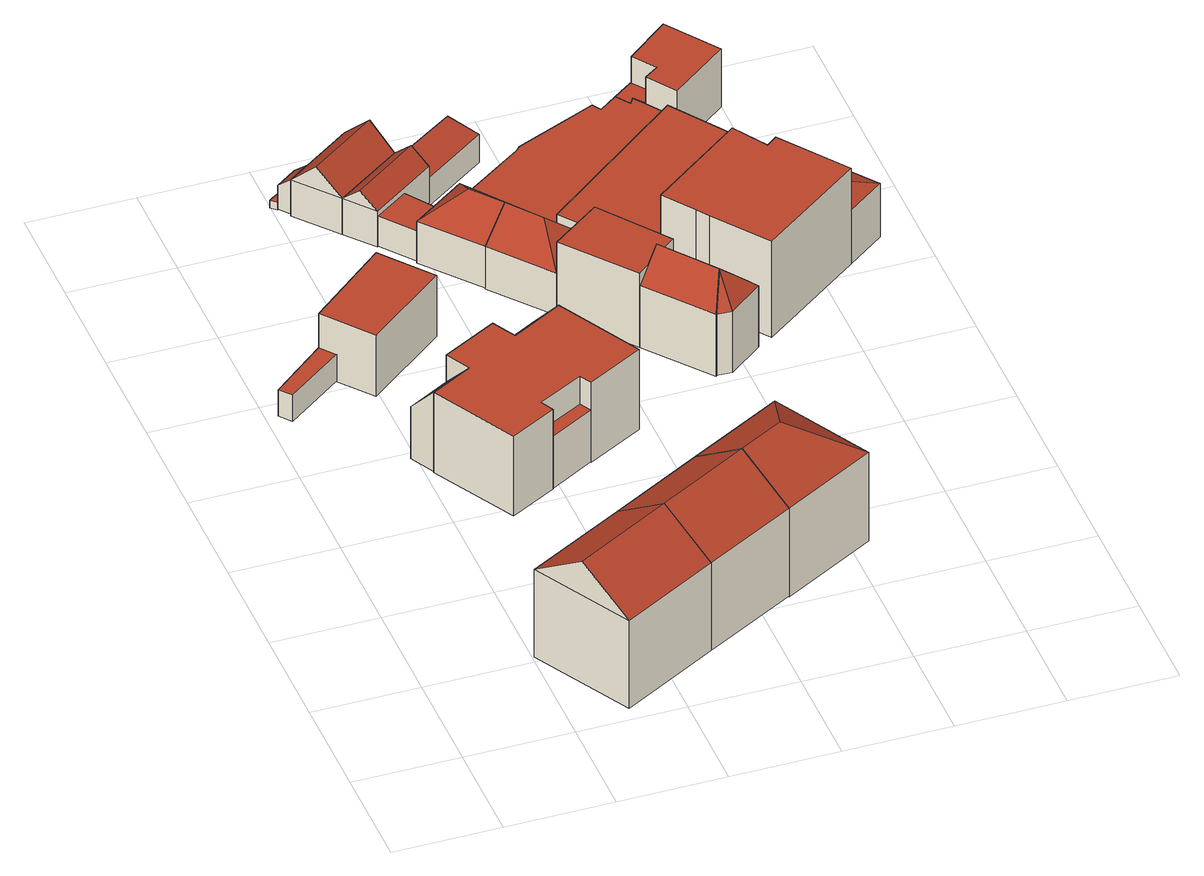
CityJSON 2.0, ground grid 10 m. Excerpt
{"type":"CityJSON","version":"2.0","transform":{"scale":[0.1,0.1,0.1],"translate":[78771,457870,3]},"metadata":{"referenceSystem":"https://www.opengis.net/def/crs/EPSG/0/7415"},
"CityObjects":{
"building1":{"type":"Building","attributes":{"roofType":"1030","RelativeEavesHeight":9.28,"RelativeRidgeHeight":12.92,"AbsoluteEavesHeight":13.55,"AbsoluteRidgeHeight":17.19},"geometry":[{"type":"Solid","lod":"2","boundaries":[[[[0,1,2,3]],[[1,4,5,2]],[[4,6,7,5]],[[6,0,3,7]],[[4,1,8]],[[0,6,9]],[[1,0,9,8]],[[6,4,8,9]],[[3,2,5,7]]]],"semantics":{"surfaces":[{"type":"WallSurface"},{"type":"RoofSurface","Direction":151.25,"Slope":55.3},{"type":"RoofSurface","Direction":331.37,"Slope":55.3},{"type":"GroundSurface"}],"values":[[0,0,0,0,0,0,1,2,3]]}}]},
"building2":{"type":"Building","children":["building2-1","building2-2"]},
"building2-1":{"type":"BuildingPart","attributes":{"roofType":"1000","RelativeEavesHeight":6.46,"RelativeRidgeHeight":6.46,"AbsoluteEavesHeight":10.78,"AbsoluteRidgeHeight":10.78},"parents":["building2"],"geometry":[{"type":"Solid","lod":"2","boundaries":[[[[10,11,12,13]],[[11,14,15,12]],[[14,16,17,15]],[[16,10,13,17]],[[16,14,11,10]],[[13,12,15,17]]]],"semantics":{"surfaces":[{"type":"WallSurface"},{"type":"RoofSurface","Direction":0,"Slope":90},{"type":"GroundSurface"}],"values":[[0,0,0,0,1,2]]}}]},
"building2-2":{"type":"BuildingPart","attributes":{"roofType":"1000","RelativeEavesHeight":2.8,"RelativeRidgeHeight":2.8,"AbsoluteEavesHeight":7.15,"AbsoluteRidgeHeight":7.15},"parents":["building2"],"geometry":[{"type":"Solid","lod":"2","boundaries":[[[[18,19,20,21]],[[19,22,23,20]],[[22,24,25,23]],[[24,18,21,25]],[[24,22,19,18]],[[21,20,23,25]]]],"semantics":{"surfaces":[{"type":"WallSurface"},{"type":"RoofSurface","Direction":0,"Slope":90},{"type":"GroundSurface"}],"values":[[0,0,0,0,1,2]]}}]},
"building3":{"type":"Building","attributes":{"roofType":"1030","RelativeEavesHeight":9.3,"RelativeRidgeHeight":12.94,"AbsoluteEavesHeight":13.55,"AbsoluteRidgeHeight":17.19},"geometry":[{"type":"Solid","lod":"2","boundaries":[[[[26,0,3,27]],[[0,6,7,3]],[[6,28,29,7]],[[28,26,27,29]],[[6,0,9]],[[26,28,30]],[[0,26,30,9]],[[28,6,9,30]],[[27,3,7,29]]]],"semantics":{"surfaces":[{"type":"WallSurface"},{"type":"RoofSurface","Direction":151.25,"Slope":55.19},{"type":"RoofSurface","Direction":331.37,"Slope":55.19},{"type":"GroundSurface"}],"values":[[0,0,0,0,0,0,1,2,3]]}}]},
"building4":{"type":"Building","children":["building4-1","building4-2","building4-3","building4-4"]},
"building4-1":{"type":"BuildingPart","attributes":{"roofType":"1010","RelativeEavesHeight":7,"RelativeRidgeHeight":8.42,"AbsoluteEavesHeight":11.27,"AbsoluteRidgeHeight":12.69},"parents":["building4"],"geometry":[{"type":"Solid","lod":"2","boundaries":[[[[31,32,33,34]],[[32,35,36,33]],[[35,37,38,36]],[[37,31,34,38]],[[37,35,32,31]],[[34,33,36,38]]]],"semantics":{"surfaces":[{"type":"WallSurface"},{"type":"RoofSurface","Direction":331.75,"Slope":42.17},{"type":"GroundSurface"}],"values":[[0,0,0,0,1,2]]}}]},
"building4-2":{"type":"BuildingPart","attributes":{"roofType":"1010","RelativeEavesHeight":6.94,"RelativeRidgeHeight":8.36,"AbsoluteEavesHeight":11.27,"AbsoluteRidgeHeight":12.69},"parents":["building4"],"geometry":[{"type":"Solid","lod":"2","boundaries":[[[[39,40,41,42]],[[40,43,44,41]],[[43,45,46,44]],[[45,39,42,46]],[[45,43,40,39]],[[42,41,44,46]]]],"semantics":{"surfaces":[{"type":"WallSurface"},{"type":"RoofSurface","Direction":331.55,"Slope":41.96},{"type":"GroundSurface"}],"values":[[0,0,0,0,1,2]]}}]},
"building4-3":{"type":"BuildingPart","attributes":{"roofType":"1000","RelativeEavesHeight":8.49,"RelativeRidgeHeight":8.49,"AbsoluteEavesHeight":12.69,"AbsoluteRidgeHeight":12.69},"parents":["building4"],"geometry":[{"type":"Solid","lod":"2","boundaries":[[[[47,48,49,50]],[[48,51,52,49]],[[51,53,54,52]],[[53,55,56,54]],[[55,57,58,56]],[[57,40,59,58]],[[40,39,60,59]],[[39,61,62,60]],[[61,63,64,62]],[[63,31,65,64]],[[31,37,66,65]],[[37,47,50,66]],[[37,31,63,61,39,40,57,55,53,51,48,47]],[[50,49,52,54,56,58,59,60,62,64,65,66]]]],"semantics":{"surfaces":[{"type":"WallSurface"},{"type":"RoofSurface","Direction":97.12,"Slope":90},{"type":"GroundSurface"}],"values":[[0,0,0,0,0,0,0,0,0,0,0,0,1,2]]}}]},
"building4-4":{"type":"BuildingPart","attributes":{"roofType":"1000","RelativeEavesHeight":5.49,"RelativeRidgeHeight":5.49,"AbsoluteEavesHeight":9.79,"AbsoluteRidgeHeight":9.79},"parents":["building4"],"geometry":[{"type":"Solid","lod":"2","boundaries":[[[[67,68,69,70]],[[68,71,72,69]],[[71,73,74,72]],[[73,67,70,74]],[[73,71,68,67]],[[70,69,72,74]]]],"semantics":{"surfaces":[{"type":"WallSurface"},{"type":"RoofSurface","Direction":0,"Slope":90},{"type":"GroundSurface"}],"values":[[0,0,0,0,1,2]]}}]},
"building5":{"type":"Building","attributes":{"roofType":"1130","RelativeEavesHeight":9.34,"RelativeRidgeHeight":12.98,"AbsoluteEavesHeight":13.55,"AbsoluteRidgeHeight":17.19},"geometry":[{"type":"Solid","lod":"2","boundaries":[[[[28,75,76,77]],[[75,78,79,76]],[[78,26,80,79]],[[26,28,77,80]],[[78,75,81]],[[28,26,30]],[[75,28,30,81]],[[26,78,81,30]],[[77,76,79,80]]]],"semantics":{"surfaces":[{"type":"WallSurface"},{"type":"RoofSurface","Direction":61.41,"Slope":55.4},{"type":"RoofSurface","Direction":331.34,"Slope":55.06},{"type":"RoofSurface","Direction":151.17,"Slope":55.15},{"type":"GroundSurface"}],"values":[[0,0,0,0,1,0,2,3,4]]}}]},
"building6":{"type":"Building","children":["building6-1","building6-2","building6-3","building6-4","building6-5"]},
"building6-1":{"type":"BuildingPart","attributes":{"roofType":"1030","RelativeEavesHeight":3.84,"RelativeRidgeHeight":5.34,"AbsoluteEavesHeight":8.04,"AbsoluteRidgeHeight":9.54},"parents":["building6"],"geometry":[{"type":"Solid","lod":"2","boundaries":[[[[82,83,84,85]],[[83,86,87,84]],[[86,88,89,87]],[[88,82,85,89]],[[86,83,90]],[[82,88,91]],[[83,82,91,90]],[[88,86,90,91]],[[85,84,87,89]]]],"semantics":{"surfaces":[{"type":"WallSurface"},{"type":"RoofSurface","Direction":325.75,"Slope":48.49},{"type":"RoofSurface","Direction":145.62,"Slope":48.5},{"type":"GroundSurface"}],"values":[[0,0,0,0,0,0,1,2,3]]}}]},
"building6-2":{"type":"BuildingPart","attributes":{"roofType":"1030","RelativeEavesHeight":3.84,"RelativeRidgeHeight":6.24,"AbsoluteEavesHeight":8.04,"AbsoluteRidgeHeight":10.44},"parents":["building6"],"geometry":[{"type":"Solid","lod":"2","boundaries":[[[[92,93,94,95]],[[93,83,84,94]],[[83,82,85,84]],[[82,92,95,85]],[[83,93,96]],[[92,82,97]],[[93,92,97,96]],[[82,83,96,97]],[[95,94,84,85]]]],"semantics":{"surfaces":[{"type":"WallSurface"},{"type":"RoofSurface","Direction":324.95,"Slope":46.11},{"type":"RoofSurface","Direction":145.52,"Slope":46.09},{"type":"GroundSurface"}],"values":[[0,0,0,0,0,0,1,2,3]]}}]},
"building6-3":{"type":"BuildingPart","attributes":{"roofType":"1000","RelativeEavesHeight":0.885,"RelativeRidgeHeight":0.885,"AbsoluteEavesHeight":5.14,"AbsoluteRidgeHeight":5.14},"parents":["building6"],"geometry":[{"type":"Solid","lod":"2","boundaries":[[[[98,99,100,101]],[[99,102,103,100]],[[102,104,105,103]],[[104,106,107,105]],[[106,108,109,107]],[[108,110,111,109]],[[110,98,101,111]],[[110,108,106,104,102,99,98]],[[101,100,103,105,107,109,111]]]],"semantics":{"surfaces":[{"type":"WallSurface"},{"type":"RoofSurface","Direction":0,"Slope":90},{"type":"GroundSurface"}],"values":[[0,0,0,0,0,0,0,1,2]]}}]},
"building6-4":{"type":"BuildingPart","attributes":{"roofType":"1010","RelativeEavesHeight":3.09,"RelativeRidgeHeight":3.64,"AbsoluteEavesHeight":7.49,"AbsoluteRidgeHeight":8.04},"parents":["building6"],"geometry":[{"type":"Solid","lod":"2","boundaries":[[[[92,112,113,114]],[[112,115,116,113]],[[115,117,118,116]],[[117,92,114,118]],[[117,115,112,92]],[[114,113,116,118]]]],"semantics":{"surfaces":[{"type":"WallSurface"},{"type":"RoofSurface","Direction":324.61,"Slope":48.7},{"type":"GroundSurface"}],"values":[[0,0,0,0,1,2]]}}]},
"building6-5":{"type":"BuildingPart","attributes":{"roofType":"1010","RelativeEavesHeight":3.29,"RelativeRidgeHeight":3.6,"AbsoluteEavesHeight":7.13,"AbsoluteRidgeHeight":7.44},"parents":["building6"],"geometry":[{"type":"Solid","lod":"2","boundaries":[[[[119,120,121,122]],[[120,123,124,121]],[[123,125,126,124]],[[125,119,122,126]],[[125,123,120,119]],[[122,121,124,126]]]],"semantics":{"surfaces":[{"type":"WallSurface"},{"type":"RoofSurface","Direction":146.01,"Slope":79.02},{"type":"GroundSurface"}],"values":[[0,0,0,0,1,2]]}}]},
"building7":{"type":"Building","children":["building7-1","building7-2"]},
"building7-1":{"type":"BuildingPart","attributes":{"roofType":"1130","RelativeEavesHeight":4.38,"RelativeRidgeHeight":7.07,"AbsoluteEavesHeight":8.52,"AbsoluteRidgeHeight":11.21},"parents":["building7"],"geometry":[{"type":"Solid","lod":"2","boundaries":[[[[127,128,129,130]],[[128,131,132,129]],[[131,133,134,132]],[[133,127,130,134]],[[131,128,135]],[[127,133,136]],[[128,127,136,135]],[[133,131,135,136]],[[130,129,132,134]]]],"semantics":{"surfaces":[{"type":"WallSurface"},{"type":"RoofSurface","Direction":324.75,"Slope":47.99},{"type":"RoofSurface","Direction":231.25,"Slope":48.62},{"type":"RoofSurface","Direction":52.64,"Slope":48.65},{"type":"GroundSurface"}],"values":[[0,0,0,0,1,0,2,3,4]]}}]},
"building7-2":{"type":"BuildingPart","attributes":{"roofType":"1000","RelativeEavesHeight":3.2,"RelativeRidgeHeight":3.2,"AbsoluteEavesHeight":7.51,"AbsoluteRidgeHeight":7.51},"parents":["building7"],"geometry":[{"type":"Solid","lod":"2","boundaries":[[[[137,138,139,140]],[[138,141,142,139]],[[141,143,144,142]],[[143,137,140,144]],[[143,141,138,137]],[[140,139,142,144]]]],"semantics":{"surfaces":[{"type":"WallSurface"},{"type":"RoofSurface","Direction":0,"Slope":90},{"type":"GroundSurface"}],"values":[[0,0,0,0,1,2]]}}]},
"building8":{"type":"Building","attributes":{"roofType":"1130","RelativeEavesHeight":4.56,"RelativeRidgeHeight":7.25,"AbsoluteEavesHeight":8.52,"AbsoluteRidgeHeight":11.21},"geometry":[{"type":"Solid","lod":"2","boundaries":[[[[133,145,146,147]],[[145,148,149,146]],[[148,127,150,149]],[[127,133,147,150]],[[148,145,151]],[[133,127,136]],[[145,133,136,151]],[[127,148,151,136]],[[147,146,149,150]]]],"semantics":{"surfaces":[{"type":"WallSurface"},{"type":"RoofSurface","Direction":144.12,"Slope":48},{"type":"RoofSurface","Direction":52.6,"Slope":47.75},{"type":"RoofSurface","Direction":231.11,"Slope":47.73},{"type":"GroundSurface"}],"values":[[0,0,0,0,1,0,2,3,4]]}}]},
"building9":{"type":"Building","children":["building9-1","building9-2","building9-3"]},
"building9-1":{"type":"BuildingPart","attributes":{"roofType":"1000","RelativeEavesHeight":7.87,"RelativeRidgeHeight":7.87,"AbsoluteEavesHeight":11.78,"AbsoluteRidgeHeight":11.78},"parents":["building9"],"geometry":[{"type":"Solid","lod":"2","boundaries":[[[[152,153,154,155]],[[153,156,157,154]],[[156,158,159,157]],[[158,152,155,159]],[[158,156,153,152]],[[155,154,157,159]]]],"semantics":{"surfaces":[{"type":"WallSurface"},{"type":"RoofSurface","Direction":0,"Slope":90},{"type":"GroundSurface"}],"values":[[0,0,0,0,1,2]]}}]},
"building9-2":{"type":"BuildingPart","attributes":{"roofType":"1120","RelativeEavesHeight":6.45,"RelativeRidgeHeight":9.09,"AbsoluteEavesHeight":10.48,"AbsoluteRidgeHeight":13.12},"parents":["building9"],"geometry":[{"type":"Solid","lod":"2","boundaries":[[[[160,161,162,163]],[[161,164,165,162]],[[164,166,167,165]],[[166,160,163,167]],[[161,160,168]],[[164,161,168]],[[166,164,168]],[[160,166,168]],[[163,162,165,167]]]],"semantics":{"surfaces":[{"type":"WallSurface"},{"type":"RoofSurface","Direction":320.93,"Slope":-24.6},{"type":"RoofSurface","Direction":53.2,"Slope":44.15},{"type":"RoofSurface","Direction":142.41,"Slope":40.91},{"type":"RoofSurface","Direction":186.84,"Slope":45.86},{"type":"GroundSurface"}],"values":[[0,0,0,0,1,2,3,4,5]]}}]},
"building9-3":{"type":"BuildingPart","attributes":{"roofType":"1130","RelativeEavesHeight":6.57,"RelativeRidgeHeight":9.21,"AbsoluteEavesHeight":10.48,"AbsoluteRidgeHeight":13.12},"parents":["building9"],"geometry":[{"type":"Solid","lod":"2","boundaries":[[[[169,161,170,159]],[[161,160,171,170]],[[160,172,155,171]],[[172,169,159,155]],[[160,161,168]],[[169,172,173]],[[161,169,173,168]],[[172,160,168,173]],[[159,170,171,155]]]],"semantics":{"surfaces":[{"type":"WallSurface"},{"type":"RoofSurface","Direction":140.93,"Slope":24.6},{"type":"RoofSurface","Direction":52.58,"Slope":44.91},{"type":"RoofSurface","Direction":231.35,"Slope":45.22},{"type":"GroundSurface"}],"values":[[0,0,0,0,1,0,2,3,4]]}}]},
"building10":{"type":"Building","children":["building10-1","building10-2","building10-3"]},
"building10-1":{"type":"BuildingPart","attributes":{"roofType":"1000","RelativeEavesHeight":4.5,"RelativeRidgeHeight":4.5,"AbsoluteEavesHeight":8.02,"AbsoluteRidgeHeight":8.02},"parents":["building10"],"geometry":[{"type":"Solid","lod":"2","boundaries":[[[[174,175,176,177]],[[175,178,179,176]],[[178,180,181,179]],[[180,182,183,181]],[[182,184,185,183]],[[184,186,187,185]],[[186,188,189,187]],[[188,190,191,189]],[[190,174,177,191]],[[190,188,186,184,182,180,178,175,174]],[[177,176,179,181,183,185,187,189,191]]]],"semantics":{"surfaces":[{"type":"WallSurface"},{"type":"RoofSurface","Direction":0,"Slope":90},{"type":"GroundSurface"}],"values":[[0,0,0,0,0,0,0,0,0,1,2]]}}]},
"building10-2":{"type":"BuildingPart","attributes":{"roofType":"1000","RelativeEavesHeight":3.36,"RelativeRidgeHeight":3.36,"AbsoluteEavesHeight":6.82,"AbsoluteRidgeHeight":6.82},"parents":["building10"],"geometry":[{"type":"Solid","lod":"2","boundaries":[[[[192,193,194,195]],[[193,196,197,194]],[[196,198,199,197]],[[198,200,201,199]],[[200,202,203,201]],[[202,204,205,203]],[[204,206,207,205]],[[206,208,209,207]],[[208,210,211,209]],[[210,212,213,211]],[[212,214,215,213]],[[214,216,217,215]],[[216,218,219,217]],[[218,220,179,219]],[[220,221,176,179]],[[221,222,177,176]],[[222,223,191,177]],[[223,192,195,191]],[[223,222,221,220,218,216,214,212,210,208,206,204,202,200,198,196,193,192]],[[195,194,197,199,201,203,205,207,209,211,213,215,217,219,179,176,177,191]]]],"semantics":{"surfaces":[{"type":"WallSurface"},{"type":"RoofSurface","Direction":0,"Slope":90},{"type":"GroundSurface"}],"values":[[0,0,0,0,0,0,0,0,0,0,0,0,0,0,0,0,0,0,1,2]]}}]},
"building10-3":{"type":"BuildingPart","attributes":{"roofType":"1000","RelativeEavesHeight":10.22,"RelativeRidgeHeight":10.22,"AbsoluteEavesHeight":13.92,"AbsoluteRidgeHeight":13.92},"parents":["building10"],"geometry":[{"type":"Solid","lod":"2","boundaries":[[[[224,225,226,227]],[[225,228,229,226]],[[228,230,231,229]],[[230,232,233,231]],[[232,234,235,233]],[[234,236,237,235]],[[236,238,239,237]],[[238,224,227,239]],[[238,236,234,232,230,228,225,224]],[[227,226,229,231,233,235,237,239]]]],"semantics":{"surfaces":[{"type":"WallSurface"},{"type":"RoofSurface","Direction":0,"Slope":90},{"type":"GroundSurface"}],"values":[[0,0,0,0,0,0,0,0,1,2]]}}]},
"building11":{"type":"Building","children":["building11-1","building11-2"]},
"building11-1":{"type":"BuildingPart","attributes":{"roofType":"1000","RelativeEavesHeight":6.19,"RelativeRidgeHeight":6.19,"AbsoluteEavesHeight":9.6,"AbsoluteRidgeHeight":9.6},"parents":["building11"],"geometry":[{"type":"Solid","lod":"2","boundaries":[[[[240,241,242,243]],[[241,244,245,242]],[[244,246,247,245]],[[246,248,249,247]],[[248,250,251,249]],[[250,240,243,251]],[[250,248,246,244,241,240]],[[243,242,245,247,249,251]]]],"semantics":{"surfaces":[{"type":"WallSurface"},{"type":"RoofSurface","Direction":270,"Slope":90},{"type":"GroundSurface"}],"values":[[0,0,0,0,0,0,1,2]]}}]},
"building11-2":{"type":"BuildingPart","attributes":{"roofType":"1000","RelativeEavesHeight":3.41,"RelativeRidgeHeight":3.41,"AbsoluteEavesHeight":6.82,"AbsoluteRidgeHeight":6.82},"parents":["building11"],"geometry":[{"type":"Solid","lod":"2","boundaries":[[[[252,253,247,249]],[[253,214,254,247]],[[214,212,255,254]],[[212,210,256,255]],[[210,257,258,256]],[[257,259,251,258]],[[259,252,249,251]],[[259,257,210,212,214,253,252]],[[249,247,254,255,256,258,251]]]],"semantics":{"surfaces":[{"type":"WallSurface"},{"type":"RoofSurface","Direction":0,"Slope":90},{"type":"GroundSurface"}],"values":[[0,0,0,0,0,0,0,1,2]]}}]},
"building12":{"type":"Building","attributes":{"roofType":"1130","RelativeEavesHeight":5.75,"RelativeRidgeHeight":6.93,"AbsoluteEavesHeight":9.42,"AbsoluteRidgeHeight":10.59},"geometry":[{"type":"Solid","lod":"2","boundaries":[[[[260,261,262,226]],[[261,263,264,262]],[[263,265,229,264]],[[265,260,226,229]],[[263,261,266]],[[260,265,267]],[[261,260,267,266]],[[265,263,266,267]],[[226,262,264,229]]]],"semantics":{"surfaces":[{"type":"WallSurface"},{"type":"RoofSurface","Direction":53.22,"Slope":72.04},{"type":"RoofSurface","Direction":322.83,"Slope":72.82},{"type":"RoofSurface","Direction":144.11,"Slope":72.52},{"type":"GroundSurface"}],"values":[[0,0,0,0,1,0,2,3,4]]}}]}
},
"vertices":[
[240,54,106],[149,4,106],[149,4,13],[240,54,13],[98,96,106],[98,96,13],[190,146,106],[190,146,13],[124,50,142],[215,100,142],
[93,470,78],[58,514,78],[58,514,13],[93,470,13],[131,575,78],[131,575,13],[168,529,78],[168,529,13],
[69,500,42],[16,461,42],[16,461,14],[69,500,14],[7,472,42],[7,472,14],[58,514,42],[58,514,14],
[326,101,106],[326,101,13],[276,193,106],[276,193,13],[301,147,142],
[194,408,97],[182,430,68],[182,430,13],[194,408,13],[230,456,68],[230,456,13],[242,434,97],[242,434,13],
[143,380,97],[104,359,97],[104,359,13],[143,380,13],[92,382,68],[92,382,13],[131,403,68],[131,403,13],
[285,355,97],[232,327,97],[232,327,12],[285,355,12],[226,338,97],[226,338,12],[184,316,97],[184,316,12],[190,304,97],[190,304,12],[147,281,97],[147,281,12],[104,359,12],[143,380,12],[131,403,97],[131,403,12],[182,430,97],[182,430,12],[194,408,12],[242,434,12],
[190,304,68],[184,316,68],[184,316,13],[190,304,13],[226,338,68],[226,338,13],[232,327,68],[232,327,13],
[364,241,106],[364,241,12],[276,193,12],[414,149,106],[414,149,12],[326,101,12],[343,170,142],
[141,686,50],[203,729,50],[203,729,12],[141,686,12],[224,702,50],[224,702,12],[163,660,50],[163,660,12],[213,716,65],[152,673,65],
[109,724,50],[173,769,50],[173,769,12],[109,724,12],[188,749,74],[125,705,74],
[121,748,21],[101,734,21],[101,734,13],[121,748,13],[96,739,21],[96,739,13],[99,741,21],[99,741,13],[163,783,21],[163,783,13],[173,769,21],[173,769,13],[128,738,21],[128,738,13],
[101,734,39],[101,734,14],[109,724,14],[121,748,39],[121,748,14],[128,738,50],[128,738,14],
[204,728,44],[264,768,44],[264,768,8],[204,728,8],[283,743,38],[283,743,8],[224,702,38],[224,702,8],
[229,579,55],[187,630,55],[187,630,11],[229,579,11],[238,666,55],[238,666,11],[277,614,55],[277,614,11],[231,624,82],[253,597,82],
[187,630,45],[163,660,45],[163,660,13],[187,630,13],[194,682,45],[194,682,13],[216,650,45],[216,650,13],
[319,559,55],[319,559,10],[277,614,10],[273,525,55],[273,525,10],[229,579,10],[277,566,82],
[324,462,88],[273,525,88],[273,525,9],[324,462,9],[319,559,88],[319,559,9],[366,496,88],[366,496,9],
[371,404,75],[411,437,75],[411,437,10],[371,404,10],[417,428,75],[417,428,10],[385,403,75],[385,403,10],[383,430,101],
[366,496,75],[411,437,9],[371,404,9],[324,462,75],[345,479,101],
[302,605,50],[439,712,50],[439,712,5],[302,605,5],[482,650,50],[482,650,5],[481,649,50],[481,649,5],[439,619,50],[439,619,5],[454,595,50],[454,595,5],[367,530,50],[367,530,5],[363,536,50],[363,536,5],[358,533,50],[358,533,5],
[346,524,38],[319,559,38],[319,559,5],[346,524,5],[277,614,38],[277,614,5],[238,666,38],[238,666,5],[305,712,38],[305,712,5],[309,716,38],[309,716,5],[385,748,38],[385,748,5],[386,746,38],[386,746,5],[390,740,38],[390,740,5],[407,752,38],[407,752,5],[416,739,38],[416,739,5],[420,745,38],[420,745,5],[446,708,38],[446,708,5],[488,654,38],[488,654,5],[482,650,38],[439,712,38],[302,605,38],[358,533,38],
[474,563,109],[484,571,109],[484,571,7],[474,563,7],[529,510,109],[529,510,7],[433,440,109],[433,440,7],[396,490,109],[396,490,7],[388,501,109],[388,501,7],[367,530,109],[367,530,7],[454,595,109],[454,595,7],
[466,797,66],[500,749,66],[500,749,4],[466,797,4],[446,708,66],[446,708,4],[428,735,66],[428,735,4],[441,744,66],[441,744,4],[426,765,66],[426,765,4],
[441,744,38],[428,735,38],[420,745,4],[416,739,4],[407,752,4],[425,765,38],[425,765,4],[426,765,38],
[484,571,64],[518,597,64],[518,597,7],[564,536,64],[564,536,7],[529,510,64],[512,545,76],[506,541,76]
]}
